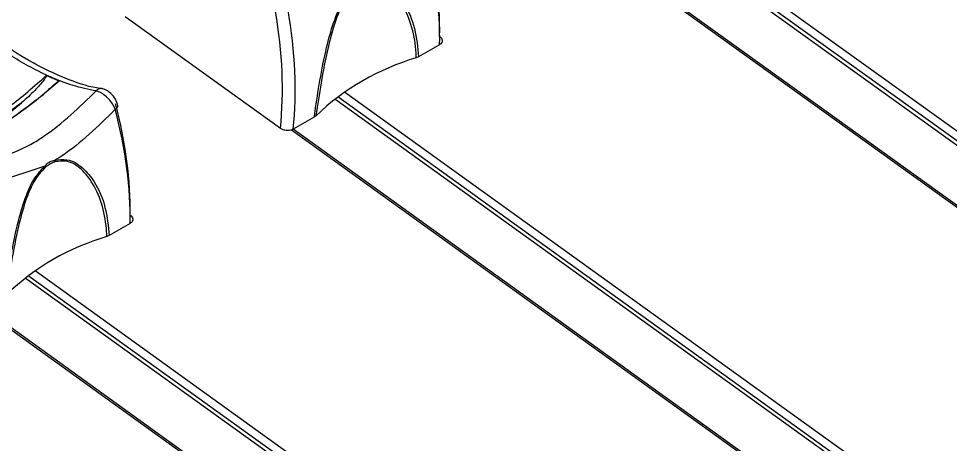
# Model space of a CAD drawing. Header units: inches. Extents: x 1.2 to 43.4, y 1.7 to 28.6.
# Drawn here: x 8.092 to 9.558, y 12.562 to 13.232 of the extents above; entities that cross this region are included whole.
import ezdxf

# ---------------------------------------------------------------- set-up
doc = ezdxf.new("R2010")
doc.units = ezdxf.units.IN
doc.header["$MEASUREMENT"] = 0

msp = doc.modelspace()

# ---------------------------------------------------------------- linework, layer by layer
for p, q in [((10.1562, 12.6169), (9.0814, 13.3898)), ((10.1678, 12.6237), (9.0919, 13.3973)), ((10.1506, 12.6138), (9.0765, 13.3861)), ((9.0083, 13.3379), (10.0756, 12.5704)), ((10.0778, 12.5717), (9.0109, 13.3389)), ((8.5039, 13.0591), (8.2596, 13.2348)), ((8.7545, 13.1908), (8.7214, 13.1717)), ((8.7214, 13.1717), (8.7178, 13.1701)), ((8.1558, 13.1337), (8.1353, 13.1421)), ((9.6807, 12.3425), (8.6048, 13.1161)), ((8.2481, 13.0953), (8.248, 13.0956)), ((9.6635, 12.3326), (8.5894, 13.1049)), ((9.669, 12.3357), (8.5942, 13.1086)), ((8.5571, 13.0769), (8.5241, 13.0578)), ((8.5599, 13.079), (8.5571, 13.0769)), ((8.5212, 13.0567), (9.5885, 12.2892)), ((9.5907, 12.2905), (8.5238, 13.0577)), ((8.1332, 12.9998), (8.0288, 12.965)), ((8.2674, 12.9096), (8.2343, 12.8905)), ((8.2343, 12.8905), (8.2307, 12.8889)), ((9.1936, 12.0613), (8.1177, 12.8349)), ((9.1764, 12.0513), (8.1023, 12.8237)), ((9.1819, 12.0545), (8.1071, 12.8274)), ((8.0341, 12.7755), (9.1014, 12.008)), ((9.1035, 12.0093), (8.0367, 12.7765))]:
    msp.add_line(p, q)
at = {"flags": 128}
msp.add_lwpolyline([(8.244, 13.0892), (8.2457, 13.0905), (8.247, 13.0918), (8.2479, 13.0932), (8.2482, 13.0944), (8.2481, 13.0953)], dxfattribs=at)
for centre, radius, start, end in [((8.827, 12.7987), 0.3872, 106.3816, 133.613), ((8.2217, 13.1117), 0.0101, 83.9846, 141.2643), ((8.1256, 13.0079), 0.0232, 356.7631, 2.1936), ((8.1136, 12.9926), 0.0209, 14.6886, 20.0191), ((8.3399, 12.5175), 0.3872, 106.3816, 133.613)]:
    msp.add_arc(centre, radius, start, end)
for centre, major_axis, ratio, start_param, end_param in [((8.3263, 13.4871), (-0.324, 0.5157), 0.54313, 3.836956, 4.184286), ((8.3161, 13.4807), (-0.3312, 0.5282), 0.54393, 3.83737, 4.1847), ((8.0733, 13.341), (-0.2821, 0.5398), 0.610422, 3.882904, 4.230235), ((8.0833, 13.3463), (-0.2893, 0.5523), 0.609678, 3.882247, 4.229577), ((7.8392, 13.2059), (-0.324, 0.5157), 0.54313, 3.836956, 4.184286), ((7.829, 13.1995), (-0.3312, 0.5282), 0.54393, 3.83737, 4.1847)]:
    msp.add_ellipse(centre, major_axis=major_axis, ratio=ratio, start_param=start_param, end_param=end_param)
for points, knots in [([(8.7178, 13.1701), (8.7177, 13.1726), (8.7165, 13.2021), (8.7062, 13.2416), (8.6789, 13.2765), (8.658, 13.2908), (8.6421, 13.2886), (8.6358, 13.2878)], [0, 0, 0, 0, 0.045206, 0.532625, 0.709475, 0.885064, 1, 1, 1, 1]), ([(8.6359, 13.29), (8.6424, 13.2909), (8.6588, 13.2933), (8.6806, 13.2793), (8.7016, 13.2534), (8.7171, 13.2167), (8.72, 13.1867), (8.7214, 13.1717)], [0, 0, 0, 0, 0.116439, 0.292573, 0.468654, 0.733955, 1, 1, 1, 1]), ([(8.5571, 13.0769), (8.5576, 13.0798), (8.5626, 13.1135), (8.5701, 13.1641), (8.5868, 13.2252), (8.6007, 13.2598), (8.6147, 13.275), (8.6203, 13.281)], [0, 0, 0, 0, 0.047044, 0.53055, 0.70693, 0.883364, 1, 1, 1, 1]), ([(8.6209, 13.2791), (8.6155, 13.2733), (8.6019, 13.2584), (8.5887, 13.2244), (8.5768, 13.1802), (8.5674, 13.1299), (8.5624, 13.096), (8.5599, 13.079)], [0, 0, 0, 0, 0.114747, 0.290047, 0.466606, 0.73294, 1, 1, 1, 1]), ([(8.2139, 13.118), (8.2018, 13.1205), (8.1721, 13.1269), (8.1215, 13.1482), (8.0686, 13.1792), (8.0351, 13.2056), (8.0211, 13.2167)], [0, 0, 0, 0, 0.196948, 0.486122, 0.783685, 1, 1, 1, 1]), ([(8.2228, 13.1219), (8.222, 13.122), (8.2061, 13.1231), (8.1718, 13.1346), (8.1212, 13.1574), (8.078, 13.1833), (8.0524, 13.2042), (8.0439, 13.2111)], [0, 0, 0, 0, 0.016398, 0.30019, 0.579936, 0.861127, 1, 1, 1, 1]), ([(8.7546, 13.2039), (8.7556, 13.203), (8.7576, 13.2012), (8.7589, 13.1981), (8.7586, 13.1949), (8.7569, 13.1924), (8.7552, 13.1913), (8.7545, 13.1908)], [0, 0, 0, 0, 0.214838, 0.429682, 0.644203, 0.858604, 1, 1, 1, 1]), ([(7.9258, 13.0211), (7.9545, 13.0293), (7.9887, 13.0392), (8.0402, 13.0679), (8.0816, 13.0947), (8.1162, 13.1253), (8.1353, 13.1421)], [0, 0, 0, 0, 0.422733, 0.503535, 0.726272, 1, 1, 1, 1]), ([(8.1353, 13.1421), (8.1354, 13.1421), (8.1355, 13.142), (8.1355, 13.1419), (8.1355, 13.1413), (8.1346, 13.1392), (8.1289, 13.1312), (8.1162, 13.1171), (8.1038, 13.1059), (8.097, 13.0997)], [0, 0, 0, 0, 0.00301, 0.006716, 0.013209, 0.034267, 0.132433, 0.522424, 1, 1, 1, 1]), ([(8.1558, 13.1337), (8.1384, 13.1189), (8.1036, 13.0892), (8.0662, 13.0647), (8.0381, 13.0485), (8.0017, 13.029), (7.9701, 13.0197), (7.9464, 13.0128)], [0, 0, 0, 0, 0.242689, 0.485374, 0.515758, 0.637393, 1, 1, 1, 1]), ([(8.1358, 13.1173), (8.1365, 13.1179), (8.139, 13.1202), (8.1428, 13.1237), (8.1468, 13.1273), (8.1496, 13.1296), (8.1515, 13.1312), (8.1529, 13.1322), (8.1538, 13.1329), (8.1546, 13.1333), (8.1551, 13.1336), (8.1555, 13.1337), (8.1557, 13.1337), (8.1558, 13.1337), (8.1558, 13.1337)], [0, 0, 0, 0, 0.110117, 0.400732, 0.596748, 0.728885, 0.817991, 0.878205, 0.919025, 0.946913, 0.974729, 0.985957, 0.995005, 1, 1, 1, 1]), ([(7.9635, 13.0162), (7.9914, 13.0268), (8.0455, 13.0473), (8.1034, 13.0918), (8.1313, 13.1132)], [0, 0, 0, 0, 0.517847, 1, 1, 1, 1]), ([(8.0057, 12.9978), (8.041, 13.0066), (8.0839, 13.0174), (8.1542, 13.0602), (8.1873, 13.0923), (8.2139, 13.118)], [0, 0, 0, 0, 0.482262, 0.585619, 1, 1, 1, 1]), ([(8.244, 13.0892), (8.2427, 13.092), (8.2401, 13.0976), (8.2337, 13.1057), (8.2263, 13.1123), (8.2194, 13.1165), (8.2155, 13.1175), (8.2139, 13.118)], [0, 0, 0, 0, 0.212336, 0.425643, 0.637858, 0.844545, 1, 1, 1, 1]), ([(8.2478, 13.0952), (8.2475, 13.0967), (8.2463, 13.1018), (8.2412, 13.1102), (8.2335, 13.1175), (8.227, 13.1212), (8.2235, 13.1214), (8.2229, 13.1214)], [0, 0, 0, 0, 0.12272, 0.412965, 0.713717, 0.955456, 1, 1, 1, 1]), ([(7.9707, 13.0265), (7.9736, 13.0274), (8.0027, 13.0362), (8.0461, 13.0583), (8.0851, 13.0901), (8.097, 13.0997)], [0, 0, 0, 0, 0.073059, 0.718365, 1, 1, 1, 1]), ([(8.097, 13.0997), (8.0759, 13.0842), (8.049, 13.0645), (8.0067, 13.0412), (7.9859, 13.0327), (7.9707, 13.0265)], [0, 0, 0, 0, 0.497031, 0.634013, 1, 1, 1, 1]), ([(8.244, 13.0892), (8.2168, 13.0624), (8.1862, 13.0321), (8.1526, 13.0111), (8.1487, 13.0088)], [0, 0, 0, 0, 0.886617, 1, 1, 1, 1]), ([(8.5241, 13.0578), (8.5228, 13.0572), (8.5203, 13.056), (8.5155, 13.0555), (8.5107, 13.056), (8.5066, 13.0574), (8.5047, 13.0586), (8.5039, 13.0591)], [0, 0, 0, 0, 0.214835, 0.429679, 0.64421, 0.858611, 1, 1, 1, 1]), ([(8.1332, 12.9998), (8.1346, 13.0013), (8.1381, 13.0054), (8.1438, 13.0084), (8.1476, 13.0087), (8.1487, 13.0088)], [0, 0, 0, 0, 0.304023, 0.7874691, 1, 1, 1, 1]), ([(8.1487, 13.0088), (8.1553, 13.0097), (8.1717, 13.0121), (8.1935, 12.9981), (8.2145, 12.9722), (8.23, 12.9355), (8.2329, 12.9055), (8.2343, 12.8905)], [0, 0, 0, 0, 0.116438, 0.292572, 0.468654, 0.733955, 1, 1, 1, 1]), ([(8.2307, 12.8889), (8.2306, 12.8914), (8.2293, 12.9209), (8.2191, 12.9604), (8.1918, 12.9953), (8.1709, 13.0095), (8.155, 13.0074), (8.1487, 13.0066)], [0, 0, 0, 0, 0.0452064, 0.5326258, 0.7094753, 0.8850649, 1, 1, 1, 1]), ([(8.07, 12.7957), (8.0705, 12.7986), (8.0755, 12.8323), (8.083, 12.8829), (8.0997, 12.944), (8.1136, 12.9786), (8.1276, 12.9938), (8.1332, 12.9998)], [0, 0, 0, 0, 0.0470441, 0.5305503, 0.7069305, 0.8833648, 1, 1, 1, 1]), ([(8.1338, 12.9979), (8.1284, 12.9921), (8.1148, 12.9772), (8.1015, 12.9432), (8.0896, 12.899), (8.0803, 12.8487), (8.0753, 12.8148), (8.0728, 12.7978)], [0, 0, 0, 0, 0.1147473, 0.2900474, 0.4666062, 0.7329399, 1, 1, 1, 1]), ([(8.1487, 13.0066), (8.1442, 13.0045), (8.1391, 13.0022), (8.1343, 12.9984), (8.1338, 12.9979)], [0, 0, 0, 0, 0.882838, 1, 1, 1, 1]), ([(8.2674, 12.9227), (8.2685, 12.9218), (8.2705, 12.92), (8.2718, 12.9169), (8.2715, 12.9137), (8.2698, 12.9112), (8.2681, 12.9101), (8.2674, 12.9096)], [0, 0, 0, 0, 0.214838, 0.429682, 0.644203, 0.858604, 1, 1, 1, 1])]:
    msp.add_open_spline(points, degree=3, knots=knots)

doc.saveas('drawing.dxf')
